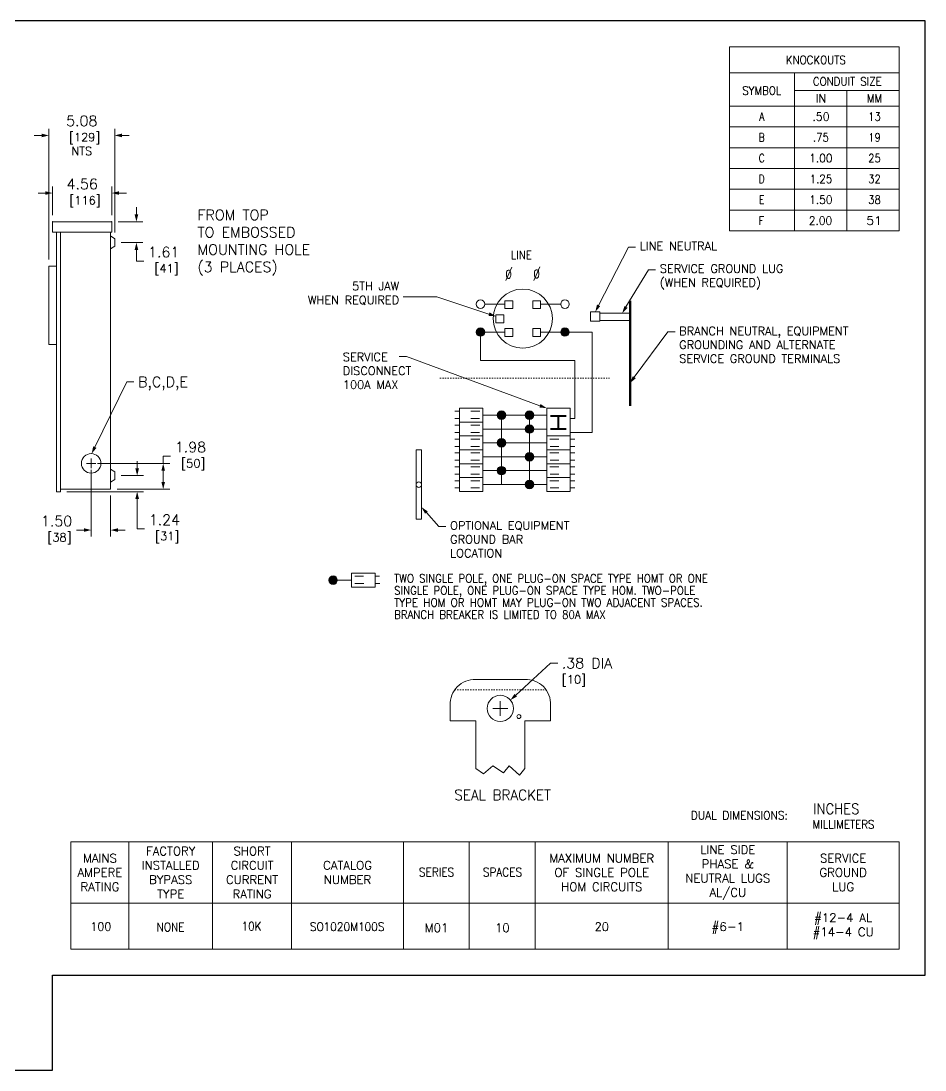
# Model space of a CAD drawing. Header units: inches. Extents: x 0 to 131, y 0 to 81.
# Drawn here: x 61.6 to 131.2, y 0 to 80.8 of the extents above; entities that cross this region are included whole.
import ezdxf
from ezdxf.enums import TextEntityAlignment as Align

# ---------------------------------------------------------------- set-up
doc = ezdxf.new("R2010")
doc.units = ezdxf.units.IN
doc.header["$MEASUREMENT"] = 0
doc.linetypes.add('CENTER2', pattern=[1.125, 0.75, -0.125, 0.125, -0.125])
doc.linetypes.add('HIDDEN2', pattern=[0.08, 0.035, -0.045])
for name, color, linetype, lineweight in [('CENTER1', 2, 'CENTER2', 20), ('CONTINUOUS1', 7, 'Continuous', 20), ('CONTINUOUS2', 254, 'Continuous', 40), ('CONTINUOUS3', 253, 'Continuous', 70), ('DIM', 2, 'Continuous', 20), ('HIDDEN1', 5, 'HIDDEN2', 20), ('TEXT1', 3, 'Continuous', 20), ('TEXT3', 82, 'Continuous', 40)]:
    doc.layers.add(name, color=color, linetype=linetype, lineweight=lineweight)
doc.layers.add('VIEWPORT', color=9, linetype='Continuous', plot=False)
doc.styles.add('RomanS', font='romans.shx')
doc.dimstyles.new('SchneiderElectric Dual Below', dxfattribs={"dimscale": 8, "dimtxt": 0.1, "dimasz": 0.07, "dimexe": 0.0625, "dimexo": 0.0625, "dimgap": 0.04, "dimtad": 0, "dimtih": 1, "dimtoh": 1, "dimrnd": 0.001, "dimzin": 4, "dimdsep": 46, "dimtxsty": 'RomanS', "dimblk": 'SEArrow', "dimcen": 0.09, "dimclrd": 256, "dimclre": 256, "dimclrt": 256, "dimadec": 0, "dimazin": 1, "dimtfac": 1, "dimtofl": 0, "dimtmove": 0, "dimatfit": 3, "dimldrblk": 'SEArrow', "dimfxl": 0, "dimtolj": 1, "dimtzin": 0, "dimlwd": -1, "dimlwe": -1, "dimarcsym": 0})

# ---------------------------------------------------------------- blocks, each defined once
blk = doc.blocks.new('SEArrow')
at = {"linetype": 'ByBlock', "lineweight": -2}
blk.add_lwpolyline([(0, 0, 0, 0.5, 0), (-1, 0, 0.5, 0.5, 0)], format="xyseb", dxfattribs=at)
blk = doc.blocks.new('*D36')
at = {"layer": 'Defpoints', "color": 0}
for p in [(66.985, 46.702), (68.485, 44.722), (66.985, 41.571)]:
    blk.add_point(p, dxfattribs=at)
at = {"layer": 'DIM'}
for p, q in [((66.985, 46.202), (66.985, 41.071)), ((68.485, 44.222), (68.485, 41.071)), ((66.425, 41.571), (65.865, 41.571)), ((69.045, 41.571), (69.605, 41.571))]:
    blk.add_line(p, q, dxfattribs=at)
at = {"layer": 'DIM', "xscale": 0.56, "yscale": 0.56, "zscale": 0.56}
blk.add_blockref('SEArrow', (66.985, 41.571), dxfattribs=at)
at = {"layer": 'DIM', "xscale": 0.56, "yscale": 0.56, "zscale": 0.56, "rotation": 180}
blk.add_blockref('SEArrow', (68.485, 41.571), dxfattribs=at)
at = {"layer": 'DIM', "insert": (64.326, 41.571), "char_height": 0.8, "attachment_point": 5, "style": 'RomanS'}
blk.add_mtext('\\A1;1.50\\P{\\H0.8x; [38]', dxfattribs=at)
blk = doc.blocks.new('*D37')
at = {"layer": 'Defpoints', "color": 0}
for p in [(66.985, 46.702), (72.532, 46.702), (68.485, 44.722)]:
    blk.add_point(p, dxfattribs=at)
at = {"layer": 'DIM'}
for p, q in [((72.532, 46.702), (72.532, 47.262)), ((72.532, 47.262), (73.092, 47.262)), ((67.485, 46.702), (73.032, 46.702)), ((72.532, 45.282), (72.532, 46.142)), ((68.985, 44.722), (73.032, 44.722))]:
    blk.add_line(p, q, dxfattribs=at)
at = {"layer": 'DIM', "xscale": 0.56, "yscale": 0.56, "zscale": 0.56}
for p, rotation in [((72.532, 46.702), 90), ((72.532, 44.722), 270)]:
    blk.add_blockref('SEArrow', p, dxfattribs=dict(at, rotation=rotation))
at = {"layer": 'DIM', "insert": (74.631, 47.262), "char_height": 0.8, "attachment_point": 5, "style": 'RomanS'}
blk.add_mtext('\\A1;1.98\\P{\\H0.8x; [50]', dxfattribs=at)
blk = doc.blocks.new('*D38')
at = {"layer": 'Defpoints', "color": 0}
for p in [(68.801, 45.76), (64.615, 44.522), (70.528, 44.522)]:
    blk.add_point(p, dxfattribs=at)
at = {"layer": 'DIM'}
for p, q in [((70.528, 46.32), (70.528, 46.88)), ((69.301, 45.76), (71.028, 45.76)), ((65.115, 44.522), (71.028, 44.522)), ((70.528, 43.962), (70.528, 43.402)), ((70.528, 41.663), (70.528, 43.402)), ((71.088, 41.663), (70.528, 41.663))]:
    blk.add_line(p, q, dxfattribs=at)
at = {"layer": 'DIM', "xscale": 0.56, "yscale": 0.56, "zscale": 0.56}
for p, rotation in [((70.528, 45.76), 270), ((70.528, 44.522), 90)]:
    blk.add_blockref('SEArrow', p, dxfattribs=dict(at, rotation=rotation))
at = {"layer": 'DIM', "insert": (72.627, 41.663), "char_height": 0.8, "attachment_point": 5, "style": 'RomanS'}
blk.add_mtext('\\A1;1.24\\P{\\H0.8x; [31]', dxfattribs=at)
blk = doc.blocks.new('*D39')
at = {"layer": 'Defpoints', "color": 0}
for p in [(68.575, 67.517), (64.015, 65.312), (68.575, 65.312)]:
    blk.add_point(p, dxfattribs=at)
at = {"layer": 'DIM'}
for p, q in [((64.015, 65.812), (64.015, 68.017)), ((68.575, 65.812), (68.575, 68.017)), ((63.455, 67.517), (62.895, 67.517)), ((69.135, 67.517), (69.695, 67.517))]:
    blk.add_line(p, q, dxfattribs=at)
at = {"layer": 'DIM', "xscale": 0.56, "yscale": 0.56, "zscale": 0.56}
blk.add_blockref('SEArrow', (64.015, 67.517), dxfattribs=at)
at = {"layer": 'DIM', "xscale": 0.56, "yscale": 0.56, "zscale": 0.56, "rotation": 180}
blk.add_blockref('SEArrow', (68.575, 67.517), dxfattribs=at)
at = {"layer": 'DIM', "insert": (66.295, 67.517), "char_height": 0.8, "attachment_point": 5, "style": 'RomanS'}
blk.add_mtext('\\A1;4.56\\P{\\H0.8x; [116]', dxfattribs=at)
blk = doc.blocks.new('*D40')
at = {"layer": 'Defpoints', "color": 0}
for p in [(63.722, 71.952), (68.802, 63.987), (63.722, 61.892)]:
    blk.add_point(p, dxfattribs=at)
at = {"layer": 'DIM'}
for p, q in [((63.162, 71.952), (62.602, 71.952)), ((63.722, 62.392), (63.722, 72.452)), ((68.802, 64.487), (68.802, 72.452)), ((69.362, 71.952), (69.922, 71.952))]:
    blk.add_line(p, q, dxfattribs=at)
at = {"layer": 'DIM', "xscale": 0.56, "yscale": 0.56, "zscale": 0.56}
blk.add_blockref('SEArrow', (63.722, 71.952), dxfattribs=at)
at = {"layer": 'DIM', "xscale": 0.56, "yscale": 0.56, "zscale": 0.56, "rotation": 180}
blk.add_blockref('SEArrow', (68.802, 71.952), dxfattribs=at)
at = {"layer": 'DIM', "insert": (66.262, 71.952), "char_height": 0.8, "attachment_point": 5, "style": 'RomanS'}
blk.add_mtext('\\A1;5.08\\P{\\H0.8x; [129]\\PNTS', dxfattribs=at)
blk = doc.blocks.new('*D41')
at = {"layer": 'Defpoints', "color": 0}
for p in [(68.575, 65.312), (68.802, 63.7), (70.47, 63.7)]:
    blk.add_point(p, dxfattribs=at)
at = {"layer": 'DIM'}
for p, q in [((70.47, 65.872), (70.47, 66.432)), ((69.075, 65.312), (70.97, 65.312)), ((69.302, 63.7), (70.97, 63.7)), ((70.47, 63.14), (70.47, 62.58)), ((70.47, 62.278), (70.47, 62.58)), ((71.03, 62.278), (70.47, 62.278))]:
    blk.add_line(p, q, dxfattribs=at)
at = {"layer": 'DIM', "xscale": 0.56, "yscale": 0.56, "zscale": 0.56}
for p, rotation in [((70.47, 65.312), 270), ((70.47, 63.7), 90)]:
    blk.add_blockref('SEArrow', p, dxfattribs=dict(at, rotation=rotation))
at = {"layer": 'DIM', "insert": (72.569, 62.278), "char_height": 0.8, "attachment_point": 5, "style": 'RomanS'}
blk.add_mtext('\\A1;1.61\\P{\\H0.8x; [41]', dxfattribs=at)

msp = doc.modelspace()

# ---------------------------------------------------------------- hatches: boundary and pattern name
at = {"layer": 'CONTINUOUS1'}
h = msp.add_hatch(color=256, dxfattribs=at)
edge = h.paths.add_edge_path()
edge.add_arc((96.974, 56.815), 0.33, 0, 360)
h = msp.add_hatch(color=256, dxfattribs=at)
edge = h.paths.add_edge_path()
edge.add_arc((103.473, 56.815), 0.33, 0, 360)
h = msp.add_hatch(color=256, dxfattribs=at)
edge = h.paths.add_edge_path()
edge.add_arc((98.585, 50.417), 0.33, 0, 360)
h = msp.add_hatch(color=256, dxfattribs=at)
edge = h.paths.add_edge_path()
edge.add_arc((100.744, 50.417), 0.33, 0, 360)
h = msp.add_hatch(color=256, dxfattribs=at)
edge = h.paths.add_edge_path()
edge.add_arc((100.744, 49.348), 0.33, 0, 360)
h = msp.add_hatch(color=256, dxfattribs=at)
edge = h.paths.add_edge_path()
edge.add_arc((98.585, 48.28), 0.33, 0, 360)
h = msp.add_hatch(color=256, dxfattribs=at)
edge = h.paths.add_edge_path()
edge.add_arc((100.744, 47.211), 0.33, 0, 360)
h = msp.add_hatch(color=256, dxfattribs=at)
edge = h.paths.add_edge_path()
edge.add_arc((98.585, 46.143), 0.33, 0, 360)
h = msp.add_hatch(color=256, dxfattribs=at)
edge = h.paths.add_edge_path()
edge.add_arc((100.744, 45.074), 0.33, 0, 360)
h = msp.add_hatch(color=256, dxfattribs=at)
edge = h.paths.add_edge_path()
edge.add_arc((85.612, 37.717), 0.33, 0, 360)

# ---------------------------------------------------------------- linework, layer by layer
at = {"layer": 'CENTER1'}
for p, q in [((66.985, 47.07), (66.985, 46.334)), ((67.354, 46.702), (66.617, 46.702))]:
    msp.add_line(p, q, dxfattribs=at)
at = {"layer": 'CONTINUOUS1'}
for p, q in [((129.2, 75.403), (129.2, 64.603)), ((97.304, 58.966), (98.851, 58.966)), ((101.596, 58.966), (103.143, 58.966)), ((97.304, 56.815), (98.851, 56.815)), ((101.596, 56.815), (103.143, 56.815)), ((95.346, 50.153), (94.985, 50.153)), ((95.346, 50.715), (94.995, 50.715)), ((96.9, 50.153), (96.223, 50.153)), ((96.91, 50.715), (96.234, 50.715)), ((97.151, 50.417), (102.07, 50.417)), ((98.585, 50.417), (98.585, 45.074)), ((100.744, 50.417), (100.744, 45.074)), ((103.875, 50.153), (104.237, 50.153)), ((95.346, 49.647), (94.995, 49.647)), ((96.91, 49.647), (96.234, 49.647)), ((97.151, 49.348), (102.07, 49.348)), ((102.07, 50.018), (102.07, 49.798)), ((103.875, 50.018), (103.875, 49.798)), ((95.346, 49.085), (94.985, 49.085)), ((95.346, 48.578), (94.995, 48.578)), ((96.9, 49.085), (96.223, 49.085)), ((96.91, 48.578), (96.234, 48.578)), ((102.312, 48.578), (102.988, 48.578)), ((103.875, 49.085), (104.237, 49.085)), ((103.875, 48.578), (104.227, 48.578)), ((95.346, 48.016), (94.985, 48.016)), ((96.9, 48.016), (96.223, 48.016)), ((97.151, 48.28), (102.07, 48.28)), ((102.322, 48.016), (102.998, 48.016)), ((103.875, 48.016), (104.237, 48.016)), ((95.346, 46.947), (94.985, 46.947)), ((95.346, 47.509), (94.995, 47.509)), ((96.9, 46.947), (96.223, 46.947)), ((96.91, 47.509), (96.234, 47.509)), ((97.151, 47.211), (102.07, 47.211)), ((102.312, 47.509), (102.988, 47.509)), ((102.322, 46.947), (102.998, 46.947)), ((103.875, 47.509), (104.227, 47.509)), ((103.875, 46.947), (104.237, 46.947)), ((95.346, 46.441), (94.995, 46.441)), ((96.91, 46.441), (96.234, 46.441)), ((97.151, 46.143), (102.07, 46.143)), ((102.312, 46.441), (102.988, 46.441)), ((103.875, 46.441), (104.227, 46.441)), ((95.346, 45.879), (94.985, 45.879)), ((95.346, 45.372), (94.995, 45.372)), ((96.9, 45.879), (96.223, 45.879)), ((96.91, 45.372), (96.234, 45.372)), ((102.312, 45.372), (102.988, 45.372)), ((102.322, 45.879), (102.998, 45.879)), ((103.875, 45.879), (104.237, 45.879)), ((103.875, 45.372), (104.227, 45.372)), ((95.346, 44.81), (94.985, 44.81)), ((96.9, 44.81), (96.223, 44.81)), ((97.151, 45.074), (102.07, 45.074)), ((102.322, 44.81), (102.998, 44.81)), ((103.875, 44.81), (104.237, 44.81)), ((87.287, 38.015), (87.963, 38.015)), ((88.85, 38.015), (89.202, 38.015)), ((85.612, 37.717), (87.045, 37.717)), ((87.297, 37.453), (87.974, 37.453)), ((88.85, 37.453), (89.212, 37.453)), ((98.49, 28.408), (98.49, 27.268)), ((99.06, 27.838), (97.92, 27.838))]:
    msp.add_line(p, q, dxfattribs=at)
for points in [[(116.151, 78.763), (129.2, 78.763), (129.2, 76.763), (116.151, 76.763)], [(116.151, 76.763), (121.142, 76.763), (121.142, 74.203), (116.151, 74.203)], [(121.142, 76.763), (129.2, 76.763), (129.2, 75.403), (121.142, 75.403)], [(121.142, 75.403), (125.171, 75.403), (125.171, 74.203), (121.142, 74.203)], [(125.171, 75.403), (129.2, 75.403), (129.2, 74.203), (125.171, 74.203)], [(116.151, 74.203), (121.142, 74.203), (121.142, 72.603), (116.151, 72.603)], [(121.142, 74.203), (125.171, 74.203), (125.171, 72.603), (121.142, 72.603)], [(125.171, 74.203), (129.2, 74.203), (129.2, 72.603), (125.171, 72.603)], [(116.151, 72.603), (121.142, 72.603), (121.142, 71.003), (116.151, 71.003)], [(121.142, 72.603), (125.171, 72.603), (125.171, 71.003), (121.142, 71.003)], [(125.171, 72.603), (129.2, 72.603), (129.2, 71.003), (125.171, 71.003)], [(116.151, 71.003), (121.142, 71.003), (121.142, 69.403), (116.151, 69.403)], [(121.142, 71.003), (125.171, 71.003), (125.171, 69.403), (121.142, 69.403)], [(125.171, 71.003), (129.2, 71.003), (129.2, 69.403), (125.171, 69.403)], [(116.151, 69.403), (121.142, 69.403), (121.142, 67.803), (116.151, 67.803)], [(121.142, 69.403), (125.171, 69.403), (125.171, 67.803), (121.142, 67.803)], [(125.171, 69.403), (129.2, 69.403), (129.2, 67.803), (125.171, 67.803)], [(116.151, 67.803), (121.142, 67.803), (121.142, 66.203), (116.151, 66.203)], [(121.142, 67.803), (125.171, 67.803), (125.171, 66.203), (121.142, 66.203)], [(125.171, 67.803), (129.2, 67.803), (129.2, 66.203), (125.171, 66.203)], [(116.151, 66.203), (121.142, 66.203), (121.142, 64.603), (116.151, 64.603)], [(121.142, 66.203), (125.171, 66.203), (125.171, 64.603), (121.142, 64.603)], [(125.171, 66.203), (129.2, 66.203), (129.2, 64.603), (125.171, 64.603)], [(64.015, 65.312), (68.575, 65.312), (68.575, 64.512), (64.015, 64.512)], [(64.315, 64.512), (64.315, 44.522), (64.615, 44.522), (64.615, 64.512)], [(68.485, 64.221), (68.802, 63.987), (68.802, 63.414), (68.485, 63.221)], [(64.315, 61.892), (63.722, 61.892), (63.722, 55.861), (64.315, 55.861)], [(98.851, 59.221), (99.456, 59.221), (99.456, 58.616), (98.851, 58.616)], [(100.991, 59.221), (101.596, 59.221), (101.596, 58.616), (100.991, 58.616)], [(105.442, 58.369), (106.167, 58.369), (106.167, 57.644), (105.442, 57.644)], [(108.481, 57.713), (106.167, 57.713), (106.167, 58.271), (108.481, 58.271)], [(98.152, 58.134), (98.756, 58.134), (98.756, 57.529), (98.152, 57.529)], [(98.851, 57.081), (99.456, 57.081), (99.456, 56.476), (98.851, 56.476)], [(100.991, 57.081), (101.596, 57.081), (101.596, 56.476), (100.991, 56.476)], [(95.346, 50.951), (95.346, 49.883), (97.151, 49.883), (97.151, 50.951)], [(95.346, 49.883), (95.346, 48.814), (97.151, 48.814), (97.151, 49.883)], [(95.346, 48.814), (95.346, 47.745), (97.151, 47.745), (97.151, 48.814)], [(102.07, 48.814), (102.07, 47.745), (103.875, 47.745), (103.875, 48.814)], [(92.432, 47.74), (92.004, 47.74), (92.004, 42.399), (92.432, 42.399)], [(95.346, 47.745), (95.346, 46.677), (97.151, 46.677), (97.151, 47.745)], [(102.07, 47.745), (102.07, 46.677), (103.875, 46.677), (103.875, 47.745)], [(68.485, 46.259), (68.801, 46.046), (68.801, 45.473), (68.485, 45.26)], [(95.346, 46.677), (95.346, 45.608), (97.151, 45.608), (97.151, 46.677)], [(102.07, 46.677), (102.07, 45.608), (103.875, 45.608), (103.875, 46.677)], [(95.346, 45.608), (95.346, 44.54), (97.151, 44.54), (97.151, 45.608)], [(102.07, 45.608), (102.07, 44.54), (103.875, 44.54), (103.875, 45.608)], [(88.85, 38.251), (88.85, 37.183), (87.045, 37.183), (87.045, 38.251)], [(65.429, 17.57), (69.896, 17.57), (69.896, 12.84), (65.429, 12.84)], [(69.896, 17.57), (76.328, 17.57), (76.328, 12.84), (69.896, 12.84)], [(76.328, 17.57), (82.421, 17.57), (82.421, 12.84), (76.328, 12.84)], [(82.421, 17.57), (91.033, 17.57), (91.033, 12.84), (82.421, 12.84)], [(91.033, 17.57), (96.107, 17.57), (96.107, 12.84), (91.033, 12.84)], [(96.107, 17.57), (101.181, 17.57), (101.181, 12.84), (96.107, 12.84)], [(101.181, 17.57), (111.432, 17.57), (111.432, 12.84), (101.181, 12.84)], [(111.432, 17.57), (120.591, 17.57), (120.591, 12.84), (111.432, 12.84)], [(120.591, 17.57), (129.2, 17.57), (129.2, 12.84), (120.591, 12.84)], [(65.429, 12.84), (69.896, 12.84), (69.896, 9.3), (65.429, 9.3)], [(69.896, 12.84), (76.328, 12.84), (76.328, 9.3), (69.896, 9.3)], [(76.328, 12.84), (82.421, 12.84), (82.421, 9.3), (76.328, 9.3)], [(82.421, 12.84), (91.033, 12.84), (91.033, 9.3), (82.421, 9.3)], [(91.033, 12.84), (96.107, 12.84), (96.107, 9.3), (91.033, 9.3)], [(96.107, 12.84), (101.181, 12.84), (101.181, 9.3), (96.107, 9.3)], [(101.181, 12.84), (111.432, 12.84), (111.432, 9.3), (101.181, 9.3)], [(111.432, 12.84), (120.591, 12.84), (120.591, 9.3), (111.432, 9.3)], [(120.591, 12.84), (129.2, 12.84), (129.2, 9.3), (120.591, 9.3)]]:
    msp.add_lwpolyline(points, close=True, dxfattribs=at)
for points in [[(68.485, 64.512), (68.485, 44.722), (64.615, 44.722)], [(103.803, 56.815), (105.559, 56.815), (105.559, 49.085), (104.237, 49.085)], [(96.974, 56.485), (96.974, 54.616), (104.237, 54.616), (104.237, 50.153)], [(103.875, 50.018), (103.875, 50.951), (102.07, 50.951), (102.07, 50.018)], [(102.07, 49.798), (102.07, 48.814), (103.875, 48.814), (103.875, 49.798)]]:
    msp.add_lwpolyline(points, dxfattribs=at)
msp.add_lwpolyline([(100.374, 23.221), (99.971, 22.7), (99.187, 23.411), (98.731, 22.882), (97.91, 23.411), (97.199, 22.791), (96.605, 23.221), (96.605, 26.887), (94.63, 26.887), (94.63, 28.085, -0.439327), (96.601, 30.057), (100.376, 30.057, -0.455845), (102.348, 28.085), (102.348, 26.887), (100.374, 26.887), (100.374, 23.221)], format="xyb", dxfattribs=at)
for centre, radius in [((100.224, 57.848), 2.279), ((96.974, 58.966), 0.33), ((103.473, 58.966), 0.33), ((96.974, 56.815), 0.33), ((103.473, 56.815), 0.33), ((98.585, 50.417), 0.33), ((100.744, 50.417), 0.33), ((100.744, 49.348), 0.33), ((98.585, 48.28), 0.33), ((66.985, 46.702), 0.75), ((100.744, 47.211), 0.33), ((98.585, 46.143), 0.33), ((92.218, 45.069), 0.211), ((100.744, 45.074), 0.33), ((85.612, 37.717), 0.33), ((98.49, 27.838), 1.009), ((99.927, 27.212), 0.15)]:
    msp.add_circle(centre, radius, dxfattribs=at)
at = {"layer": 'CONTINUOUS2'}
for p, q in [((102.366, 50.373), (103.556, 50.373)), ((102.947, 50.373), (102.947, 49.366)), ((102.366, 49.366), (103.556, 49.366))]:
    msp.add_line(p, q, dxfattribs=at)
at = {"layer": 'CONTINUOUS3'}
msp.add_line((108.481, 59.219), (108.481, 51.141), dxfattribs=at)
at = {"layer": 'DIM'}
msp.add_lwpolyline([(99.682, 28.858), (102.353, 31.32), (102.913, 31.32)], dxfattribs=at)
at = {"layer": 'HIDDEN1'}
for p, q in [((93.833, 53.271), (106.912, 53.271)), ((94.979, 29.265), (102.025, 29.265))]:
    msp.add_line(p, q, dxfattribs=at)
at = {"layer": 'TEXT1'}
for p, q in [((98.928, 60.771), (99.381, 61.805)), ((101.086, 60.793), (101.539, 61.828))]:
    msp.add_line(p, q, dxfattribs=at)
for points in [[(106.063, 58.868), (108.356, 63.349), (108.916, 63.349)], [(108.172, 58.751), (109.895, 61.614), (110.455, 61.614)], [(97.62, 58.2), (93.597, 59.533), (91.021, 59.533)], [(108.814, 53.339), (111.392, 56.819), (111.952, 56.819)], [(101.545, 51.144), (91.266, 54.92), (90.706, 54.92)], [(67.268, 47.954), (69.721, 52.976), (70.281, 52.976)], [(92.803, 42.912), (93.748, 41.842), (94.308, 41.842)]]:
    msp.add_lwpolyline(points, dxfattribs=at)
for p in [(64.015, 65.312), (68.575, 65.312), (68.575, 65.312)]:
    msp.add_point(p, dxfattribs=at)
at = {"layer": 'VIEWPORT'}
msp.add_lwpolyline([(0, 0), (64.02, 0), (64.02, 7.296), (131.2, 7.296), (131.2, 80.763), (0, 80.763)], close=True, dxfattribs=at)

# ---------------------------------------------------------------- block references
at = {"layer": 'DIM', "xscale": 0.56, "yscale": 0.56, "zscale": 0.56, "rotation": 222.6710712160108}
msp.add_blockref('SEArrow', (99.27, 28.478), dxfattribs=at)
at = {"layer": 'TEXT1', "xscale": 0.56, "yscale": 0.56, "zscale": 0.56}
for p, rotation in [((105.808, 58.369), 242.9059630454091), ((98.152, 58.024), 341.6656145187738), ((107.884, 58.271), 238.967879905221), ((108.481, 52.889), 233.481810777757), ((102.07, 50.951), 339.832144782258), ((67.022, 47.451), 243.9683649508432), ((92.432, 43.331), 131.4785793119988)]:
    msp.add_blockref('SEArrow', p, dxfattribs=dict(at, rotation=rotation))

# ---------------------------------------------------------------- texts
at = {"layer": 'DIM', "insert": (103.233, 31.72), "char_height": 0.8, "attachment_point": 1, "style": 'RomanS'}
msp.add_mtext('.38 DIA\\P{\\H0.8x;[10]}', dxfattribs=at)
at = {"layer": 'TEXT1', "style": 'RomanS'}
for s, height, width, p in [('KNOCKOUTS', 0.64, 0.899335, (122.791, 77.763)), ('CONDUIT SIZE', 0.64, 0.899633, (125.215, 76.109)), ('SYMBOL', 0.64, 0.898447, (118.627, 75.403)), ('IN', 0.64, 0.976187, (123.186, 74.803)), ('MM', 0.64, 0.882523, (127.306, 74.803)), ('A', 0.64, 0.8, (118.627, 73.403)), ('.50', 0.64, 0.951579, (123.186, 73.403)), ('13', 0.64, 0.882523, (127.306, 73.403)), ('B', 0.64, 0.8, (118.627, 71.803)), ('.75', 0.64, 0.89305, (123.186, 71.803)), ('19', 0.64, 0.882523, (127.306, 71.803)), ('C', 0.64, 0.8, (118.627, 70.203)), ('1.00', 0.64, 0.93861, (123.186, 70.203)), ('25', 0.64, 0.882523, (127.306, 70.203)), ('D', 0.64, 0.8, (118.627, 68.603)), ('1.25', 0.64, 0.896304, (123.186, 68.603)), ('32', 0.64, 0.882523, (127.306, 68.603)), ('E', 0.64, 0.8, (118.627, 67.003)), ('1.50', 0.64, 0.93861, (123.186, 67.003)), ('38', 0.64, 0.882523, (127.306, 67.003)), ('F', 0.64, 0.8, (118.599, 65.397)), ('2.00', 0.64, 0.93861, (123.158, 65.397)), ('51', 0.64, 1.09141, (127.278, 65.397)), ('O', 0.64, 0.8, (99.133, 61.269)), ('O', 0.64, 0.8, (101.291, 61.292)), ('SERIES', 0.66, 0.898447, (93.584, 15.23)), ('SPACES', 0.66, 0.898447, (98.658, 15.23)), ('100', 0.66, 0.951579, (67.728, 11.04)), ('NONE', 0.66, 0.896304, (73.097, 11.006)), ('10K', 0.66, 0.89305, (79.334, 11.068)), ('SO1020M100S', 0.66, 0.899561, (86.697, 11.035)), ('20', 0.66, 0.976187, (106.307, 11.035)), ('#6-1', 0.66, 1.018234, (116.011, 11.035)), ('M01', 0.66, 1.018234, (93.584, 10.955)), ('10', 0.66, 0.976187, (98.658, 10.955))]:
    msp.add_text(s, height=height, dxfattribs=dict(at, width=width)).set_placement(p, align=Align.MIDDLE_CENTER)
for s, height, width, p in [('LINE', 0.64, 0.896304, (99.3, 62.756)), ('TWO SINGLE POLE, ONE PLUG-ON SPACE TYPE HOMT OR ONE', 0.64, 0.899981, (90.313, 37.848)), ('SINGLE POLE, ONE PLUG-ON SPACE TYPE HOM. TWO-POLE ', 0.64, 0.89998, (90.313, 36.919)), ('TYPE HOM OR HOMT MAY PLUG-ON TWO ADJACENT SPACES.', 0.64, 0.912478, (90.313, 35.99)), ('BRANCH BREAKER IS LIMITED TO 80A MAX', 0.64, 0.899961, (90.313, 35.061)), ('INCHES', 0.8, 0.925574, (122.59, 20.109)), ('DUAL DIMENSIONS:', 0.64, 0.939768, (113.167, 19.608)), ('MILLIMETERS', 0.64, 0.899561, (122.537, 18.909))]:
    msp.add_text(s, height=height, dxfattribs=dict(at, width=width)).set_placement(p, align=Align.MIDDLE_LEFT)
for s, insert, char_height, attachment_point in [('FROM TOP\\PTO EMBOSSED\\PMOUNTING HOLE\\P(3 PLACES)', (75.175, 66.229), 0.8, 1), ('LINE NEUTRAL', (109.236, 63.749), 0.64, 1), ('SERVICE GROUND LUG\\P(WHEN REQUIRED)', (110.775, 62.014), 0.64, 1), ('5TH JAW\\PWHEN REQUIRED', (90.701, 59.786), 0.64, 6), ('BRANCH NEUTRAL, EQUIPMENT\\PGROUNDING AND ALTERNATE\\PSERVICE GROUND TERMINALS', (112.272, 57.219), 0.64, 1), ('SERVICE\\PDISCONNECT\\P100A MAX', (86.366, 55.221), 0.64, 1), ('B,C,D,E', (70.601, 53.376), 0.8, 1), ('OPTIONAL EQUIPMENT\\PGROUND BAR\\PLOCATION', (94.628, 42.242), 0.64, 1), ('FACTORY\\PINSTALLED\\PBYPASS\\PTYPE', (73.112, 15.205), 0.66, 5), ('SHORT\\PCIRCUIT\\PCURRENT\\PRATING', (79.375, 15.205), 0.66, 5), ('LINE SIDE\\PPHASE &\\PNEUTRAL LUGS\\PAL/CU', (116.011, 15.205), 0.66, 5), ('MAINS\\PAMPERE\\PRATING', (67.662, 15.205), 0.66, 5), ('MAXIMUM NUMBER\\POF SINGLE POLE\\PHOM CIRCUITS', (106.307, 15.205), 0.66, 5), ('SERVICE\\PGROUND\\PLUG', (124.895, 15.205), 0.66, 5), ('CATALOG\\PNUMBER', (86.727, 15.205), 0.66, 5), ('#12-4 AL\\P#14-4 CU', (124.895, 11.07), 0.66, 5)]:
    msp.add_mtext(s, dxfattribs=dict(at, insert=insert, char_height=char_height, attachment_point=attachment_point))
at = {"layer": 'TEXT3', "style": 'RomanS', "width": 0.954735}
msp.add_text('SEAL BRACKET', height=0.8, dxfattribs=at).set_placement((98.669, 21.176), align=Align.MIDDLE_CENTER)

# ---------------------------------------------------------------- dimensions: what is measured, and where the dimension line sits
at = {"layer": 'DIM'}
dim = msp.add_linear_dim(base=(63.722, 71.952), p1=(68.802, 63.987), p2=(63.722, 61.892), text='<>\\PNTS', dimstyle='SchneiderElectric Dual Below', override={"dimpost": '\\P{\\H0.8x;'}, dxfattribs=at)
dim.commit()
dim.dimension.update_dxf_attribs({"geometry": '*D40', "text_midpoint": (66.262, 71.952)})
for base, p1, p2, picture, middle in [((68.575, 67.517), (64.015, 65.312), (68.575, 65.312), '*D39', (66.295, 67.517)), ((66.985, 41.571), (68.485, 44.722), (66.985, 46.702), '*D36', (64.326, 41.571))]:
    dim = msp.add_linear_dim(base=base, p1=p1, p2=p2, dimstyle='SchneiderElectric Dual Below', override={"dimpost": '\\P{\\H0.8x;'}, dxfattribs=at)
    dim.commit()
    dim.dimension.update_dxf_attribs({"geometry": picture, "text_midpoint": middle})
for base, p1, p2, picture, middle in [((70.47, 63.7), (68.575, 65.312), (68.802, 63.7), '*D41', (71.16, 62.278)), ((70.528, 44.522), (68.801, 45.76), (64.615, 44.522), '*D38', (71.84, 41.663))]:
    dim = msp.add_linear_dim(base=base, p1=p1, p2=p2, angle=90, dimstyle='SchneiderElectric Dual Below', override={"dimpost": '\\P{\\H0.8x;', "dimtmove": 1}, dxfattribs=at)
    dim.commit()
    dim.dimension.update_dxf_attribs({"geometry": picture, "text_midpoint": middle, "dimtype": 160})
dim = msp.add_linear_dim(base=(72.532, 46.702), p1=(68.485, 44.722), p2=(66.985, 46.702), angle=90, dimstyle='SchneiderElectric Dual Below', override={"dimpost": '\\P{\\H0.8x;'}, dxfattribs=at)
dim.commit()
dim.dimension.update_dxf_attribs({"geometry": '*D37', "text_midpoint": (74.631, 47.262)})

doc.saveas('drawing.dxf')
